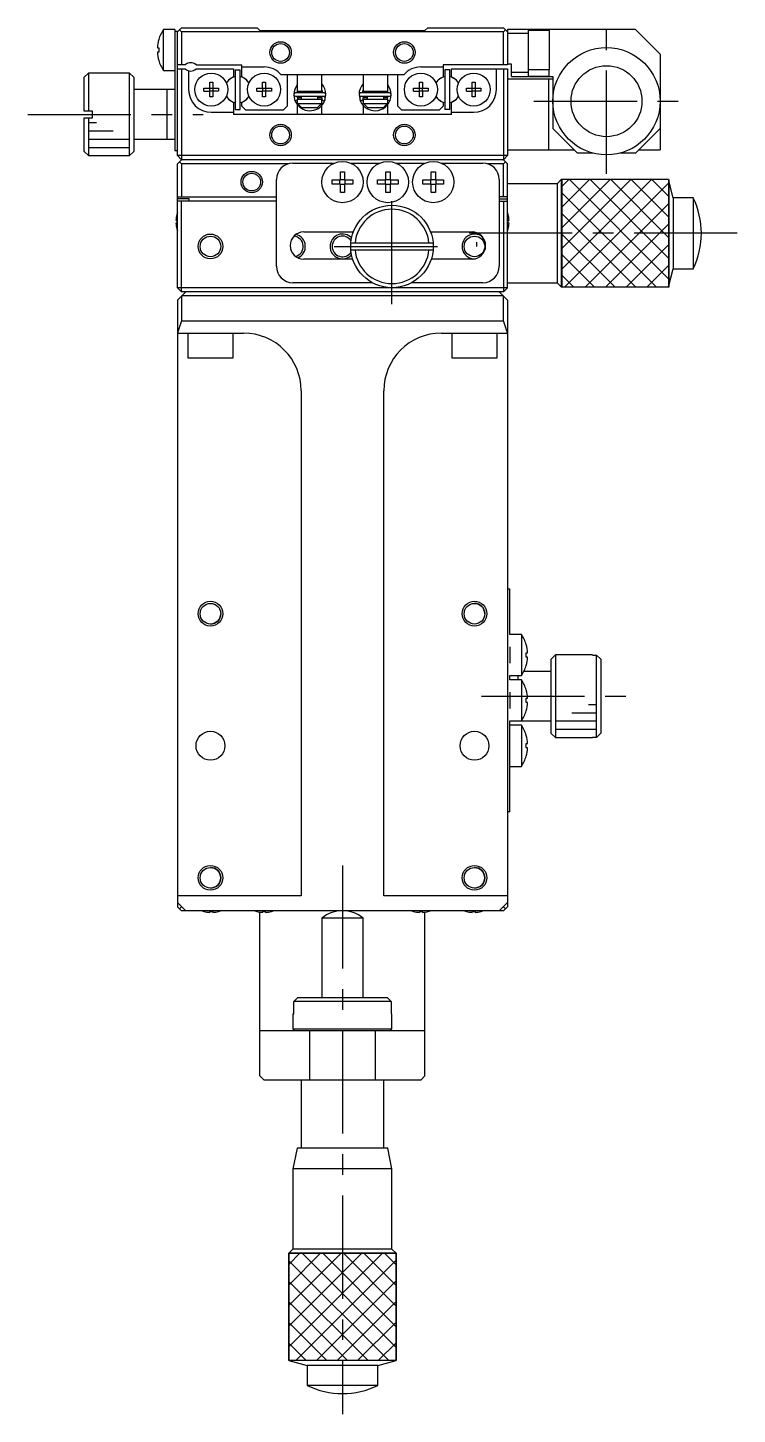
# Model space of a CAD drawing. Extents: x -367 to 325, y 68 to 606.
# Drawn here: x -103.7 to -17.7, y 437.6 to 605.6 of the extents above; entities that cross this region are included whole.
import ezdxf

# ---------------------------------------------------------------- set-up
doc = ezdxf.new("R2010")
doc.units = 0
doc.header["$LTSCALE"] = 10
doc.linetypes.add('CENTER', pattern=[2, 1.25, -0.25, 0.25, -0.25])
doc.linetypes.add('DASHED', pattern=[3.5, 2, -1.5])
doc.layers.get('0').update_dxf_attribs({"linetype": 'CONTINUOUS'})
doc.layers.add('CENTER', color=1, linetype='CENTER')

msp = doc.modelspace()

# ---------------------------------------------------------------- linework, layer by layer
at = {"color": 7, "linetype": 'CONTINUOUS'}
for p, q in [((-87.227599, 600.358141), (-87.227599, 605.358141)), ((-85.835942, 605.358141), (-87.227599, 605.358141)), ((-85.835942, 605.358141), (-85.835942, 590.658141)), ((-85.835942, 605.158141), (-85.535942, 605.158141)), ((-85.535942, 605.058141), (-85.035942, 605.558141)), ((-85.535942, 590.058141), (-85.535942, 605.158141)), ((-85.285942, 605.308141), (-85.035942, 605.058141)), ((-85.035942, 605.558141), (-75.885942, 605.558141)), ((-85.035942, 605.058141), (-85.035942, 601.058141)), ((-46.035942, 605.058141), (-85.035942, 605.058141)), ((-75.535942, 605.208141), (-75.885942, 605.558141)), ((-75.535942, 605.208141), (-55.535942, 605.208141)), ((-55.185942, 605.558141), (-55.535942, 605.208141)), ((-55.185942, 605.558141), (-46.035942, 605.558141)), ((-46.035942, 605.558141), (-45.535942, 605.058141)), ((-46.035942, 605.058141), (-45.785942, 605.308141)), ((-46.035942, 601.058141), (-46.035942, 605.058141)), ((-45.535942, 605.358141), (-45.535942, 601.058141)), ((-30.035942, 605.358141), (-45.535942, 605.358141)), ((-43.035942, 604.858141), (-45.535942, 604.858141)), ((-43.035942, 605.358141), (-43.035942, 599.658141)), ((-40.535942, 605.288962), (-43.035942, 605.288962)), ((-40.435942, 605.208141), (-43.035942, 605.208141)), ((-40.535942, 605.358141), (-40.535942, 605.208141)), ((-40.435942, 600.508141), (-40.435942, 605.208141)), ((-27.035942, 602.358141), (-30.035942, 605.358141)), ((-87.805378, 604.120073), (-87.798523, 604.11673)), ((-87.970895, 603.118141), (-87.798523, 603.118141)), ((-87.798523, 602.598141), (-87.970895, 602.598141)), ((-87.798523, 601.599551), (-87.805378, 601.596208)), ((-87.798523, 603.118141), (-87.798523, 602.598141)), ((-27.035942, 602.358141), (-27.035942, 590.758141)), ((-96.335942, 600.058141), (-96.835942, 599.558141)), ((-96.335942, 600.058141), (-96.335942, 595.458141)), ((-91.335942, 600.058141), (-96.335942, 600.058141)), ((-91.335942, 590.058141), (-91.335942, 600.058141)), ((-90.835942, 599.558141), (-91.335942, 600.058141)), ((-87.227599, 600.358141), (-85.835942, 600.358141)), ((-84.59738, 601.058141), (-85.535942, 601.058141)), ((-85.535942, 600.558141), (-84.59738, 600.558141)), ((-85.035942, 600.558141), (-85.035942, 589.558141)), ((-84.185942, 600.339895), (-84.185942, 598.058141)), ((-83.274504, 601.058141), (-77.735942, 601.058141)), ((-83.274504, 600.558141), (-78.735942, 600.558141)), ((-78.735942, 600.558141), (-78.735942, 599.608946)), ((-78.535942, 600.458141), (-77.935942, 600.458141)), ((-78.535942, 600.458141), (-78.535942, 595.658141)), ((-77.935942, 595.658141), (-77.935942, 600.458141)), ((-77.735942, 599.608946), (-77.735942, 601.058141)), ((-77.735942, 600.808141), (-75.035942, 600.808141)), ((-58.115004, 599.858141), (-72.95688, 599.858141)), ((-72.235942, 599.858141), (-72.235942, 596.058141)), ((-71.035942, 599.858141), (-71.035942, 597.858141)), ((-68.035942, 597.858141), (-68.035942, 599.858141)), ((-63.035942, 599.858141), (-63.035942, 597.858141)), ((-60.035942, 597.858141), (-60.035942, 599.858141)), ((-58.835942, 596.058141), (-58.835942, 599.858141)), ((-56.035942, 600.808141), (-53.335942, 600.808141)), ((-53.335942, 601.058141), (-53.335942, 599.608946)), ((-45.535942, 601.058141), (-53.335942, 601.058141)), ((-53.135942, 600.458141), (-53.135942, 595.658141)), ((-52.535942, 600.458141), (-53.135942, 600.458141)), ((-52.535942, 595.658141), (-52.535942, 600.458141)), ((-52.335942, 599.608946), (-52.335942, 600.558141)), ((-52.335942, 600.558141), (-45.535942, 600.558141)), ((-46.885942, 598.058141), (-46.885942, 600.558141)), ((-46.035942, 600.558141), (-46.035942, 589.558141)), ((-45.035942, 601.158141), (-45.535942, 601.158141)), ((-45.535942, 600.558141), (-45.535942, 590.058141)), ((-45.035942, 599.658141), (-45.035942, 601.158141)), ((-45.035942, 600.158141), (-43.035942, 600.158141)), ((-43.035942, 600.508141), (-40.435942, 600.508141)), ((-40.535942, 600.508141), (-40.535942, 599.658141)), ((-96.835942, 595.458141), (-96.835942, 599.558141)), ((-90.835942, 599.558141), (-90.835942, 590.558141)), ((-82.322303, 598.238141), (-81.615942, 598.238141)), ((-82.322303, 597.878141), (-82.322303, 598.238141)), ((-81.615942, 598.944502), (-81.255942, 598.944502)), ((-81.615942, 598.238141), (-81.615942, 598.944502)), ((-81.60557, 598.227768), (-81.615942, 598.238141)), ((-81.60557, 598.227768), (-81.266314, 598.227768)), ((-81.60557, 597.888513), (-81.60557, 598.227768)), ((-81.266314, 598.227768), (-81.255942, 598.238141)), ((-81.266314, 598.227768), (-81.266314, 597.888513)), ((-81.255942, 598.944502), (-81.255942, 598.238141)), ((-81.255942, 598.238141), (-80.54958, 598.238141)), ((-80.54958, 598.238141), (-80.54958, 597.878141)), ((-78.735942, 599.608946), (-78.996037, 599.45878)), ((-77.475847, 599.45878), (-77.735942, 599.608946)), ((-75.922303, 598.238141), (-75.215942, 598.238141)), ((-75.922303, 597.878141), (-75.922303, 598.238141)), ((-75.215942, 598.944502), (-74.855942, 598.944502)), ((-75.215942, 598.238141), (-75.215942, 598.944502)), ((-75.20557, 598.227768), (-75.215942, 598.238141)), ((-75.20557, 598.227768), (-74.866314, 598.227768)), ((-75.20557, 597.888513), (-75.20557, 598.227768)), ((-74.866314, 598.227768), (-74.855942, 598.238141)), ((-74.866314, 598.227768), (-74.866314, 597.888513)), ((-74.855942, 598.944502), (-74.855942, 598.238141)), ((-74.855942, 598.238141), (-74.14958, 598.238141)), ((-74.14958, 598.238141), (-74.14958, 597.878141)), ((-56.922303, 598.238141), (-56.215942, 598.238141)), ((-56.922303, 597.878141), (-56.922303, 598.238141)), ((-56.215942, 598.944502), (-55.855942, 598.944502)), ((-56.215942, 598.238141), (-56.215942, 598.944502)), ((-56.20557, 598.227768), (-56.215942, 598.238141)), ((-56.20557, 598.227768), (-55.866314, 598.227768)), ((-56.20557, 597.888513), (-56.20557, 598.227768)), ((-55.866314, 598.227768), (-55.855942, 598.238141)), ((-55.866314, 598.227768), (-55.866314, 597.888513)), ((-55.855942, 598.944502), (-55.855942, 598.238141)), ((-55.855942, 598.238141), (-55.14958, 598.238141)), ((-55.14958, 598.238141), (-55.14958, 597.878141)), ((-53.596037, 599.45878), (-53.335942, 599.608946)), ((-52.335942, 599.608946), (-52.075847, 599.45878)), ((-50.522303, 598.238141), (-49.815942, 598.238141)), ((-50.522303, 597.878141), (-50.522303, 598.238141)), ((-49.815942, 598.944502), (-49.455942, 598.944502)), ((-49.815942, 598.238141), (-49.815942, 598.944502)), ((-49.80557, 598.227768), (-49.815942, 598.238141)), ((-49.80557, 598.227768), (-49.466314, 598.227768)), ((-49.80557, 597.888513), (-49.80557, 598.227768)), ((-49.466314, 598.227768), (-49.455942, 598.238141)), ((-49.466314, 598.227768), (-49.466314, 597.888513)), ((-49.455942, 598.944502), (-49.455942, 598.238141)), ((-49.455942, 598.238141), (-48.74958, 598.238141)), ((-48.74958, 598.238141), (-48.74958, 597.878141)), ((-45.535942, 599.358141), (-40.035942, 599.358141)), ((-45.035942, 599.658141), (-40.035942, 599.658141)), ((-43.035942, 599.698404), (-40.535942, 599.698404)), ((-40.535942, 590.758141), (-40.535942, 599.358141)), ((-40.035942, 599.658141), (-40.035942, 593.358141)), ((-85.835942, 598.058141), (-90.835942, 598.058141)), ((-86.835942, 598.058141), (-86.835942, 592.058141)), ((-82.322303, 597.878141), (-81.615942, 597.878141)), ((-81.60557, 597.888513), (-81.615942, 597.878141)), ((-81.615942, 597.171779), (-81.615942, 597.878141)), ((-81.255942, 597.171779), (-81.615942, 597.171779)), ((-81.266314, 597.888513), (-81.60557, 597.888513)), ((-81.266314, 597.888513), (-81.255942, 597.878141)), ((-81.255942, 597.878141), (-81.255942, 597.171779)), ((-80.54958, 597.878141), (-81.255942, 597.878141)), ((-78.996037, 596.657501), (-78.735942, 596.507335)), ((-78.735942, 596.507335), (-78.735942, 595.058141)), ((-77.735942, 596.507335), (-77.475847, 596.657501)), ((-77.735942, 596.058141), (-77.735942, 596.507335)), ((-75.922303, 597.878141), (-75.215942, 597.878141)), ((-75.20557, 597.888513), (-75.215942, 597.878141)), ((-75.215942, 597.171779), (-75.215942, 597.878141)), ((-74.855942, 597.171779), (-75.215942, 597.171779)), ((-74.866314, 597.888513), (-75.20557, 597.888513)), ((-74.866314, 597.888513), (-74.855942, 597.878141)), ((-74.855942, 597.878141), (-74.855942, 597.171779)), ((-74.14958, 597.878141), (-74.855942, 597.878141)), ((-71.30403, 596.743247), (-71.283303, 596.688083)), ((-71.268615, 596.696013), (-71.283657, 596.689765)), ((-71.067557, 596.800568), (-71.278949, 596.68397)), ((-71.278949, 596.68397), (-71.278365, 596.679537)), ((-67.73902, 597.651659), (-71.23902, 597.651659)), ((-71.23902, 597.251659), (-67.73902, 597.251659)), ((-71.035928, 596.812181), (-71.067557, 596.800568)), ((-71.035942, 597.858141), (-68.035942, 597.858141)), ((-68.035942, 596.858141), (-71.035942, 596.858141)), ((-71.035942, 596.858141), (-71.035942, 596.358141)), ((-70.921753, 596.858026), (-71.027226, 597.251599)), ((-71.026913, 597.651713), (-70.985708, 597.85826)), ((-70.938241, 596.960463), (-70.937708, 596.975274)), ((-70.93801, 596.945649), (-70.938241, 596.960463)), ((-70.937018, 596.930869), (-70.93801, 596.945649)), ((-70.937708, 596.975274), (-70.936414, 596.990039)), ((-70.935267, 596.916165), (-70.937018, 596.930869)), ((-70.936414, 596.990039), (-70.934361, 597.00472)), ((-70.932763, 596.901576), (-70.935267, 596.916165)), ((-70.934361, 597.00472), (-70.931556, 597.019277)), ((-70.929515, 596.88714), (-70.932763, 596.901576)), ((-70.931556, 597.019277), (-70.928008, 597.033671)), ((-70.925534, 596.872896), (-70.929515, 596.88714)), ((-70.928008, 597.033671), (-70.923728, 597.047863)), ((-70.920831, 596.85888), (-70.925534, 596.872896)), ((-70.923728, 597.047863), (-70.918728, 597.061816)), ((-70.915212, 596.844636), (-70.920831, 596.85888)), ((-70.535942, 597.058141), (-70.920516, 597.058141)), ((-70.918728, 597.061816), (-70.913023, 597.075493)), ((-70.913023, 597.075493), (-70.906631, 597.08886)), ((-70.906631, 597.08886), (-70.89957, 597.101882)), ((-70.89957, 597.101882), (-70.891862, 597.114528)), ((-70.891862, 597.114528), (-70.883527, 597.126764)), ((-70.883527, 597.126764), (-70.874591, 597.138563)), ((-70.874591, 597.138563), (-70.865077, 597.149896)), ((-70.865077, 597.149896), (-70.855012, 597.160737)), ((-70.855012, 597.160737), (-70.844424, 597.17106)), ((-70.844424, 597.17106), (-70.83334, 597.180842)), ((-70.83334, 597.180842), (-70.821789, 597.190061)), ((-70.821789, 597.190061), (-70.809801, 597.198698)), ((-70.809801, 597.198698), (-70.797407, 597.206734)), ((-70.797407, 597.206734), (-70.784638, 597.21415)), ((-70.784638, 597.21415), (-70.771525, 597.220933)), ((-70.771525, 597.220933), (-70.758101, 597.227068)), ((-70.758101, 597.227068), (-70.744397, 597.232541)), ((-70.744397, 597.232541), (-70.730448, 597.237343)), ((-70.730448, 597.237343), (-70.716285, 597.241464)), ((-70.716285, 597.241464), (-70.701944, 597.244894)), ((-70.701944, 597.244894), (-70.687456, 597.247629)), ((-70.687456, 597.247629), (-70.672856, 597.249662)), ((-70.672856, 597.249662), (-70.658178, 597.250989)), ((-70.658178, 597.250989), (-70.643456, 597.251609)), ((-70.643456, 597.251609), (-70.638133, 597.251659)), ((-70.535942, 597.858141), (-70.535942, 597.651659)), ((-70.535942, 597.251659), (-70.535942, 596.858141)), ((-68.535942, 597.651659), (-68.535942, 597.858141)), ((-68.535942, 596.858141), (-68.535942, 597.251659)), ((-68.057612, 597.058141), (-68.535942, 597.058141)), ((-68.339907, 597.251659), (-68.325953, 597.251332)), ((-68.325953, 597.251332), (-68.311258, 597.250298)), ((-68.311258, 597.250298), (-68.296632, 597.248558)), ((-68.296632, 597.248558), (-68.282109, 597.246117)), ((-68.282109, 597.246117), (-68.267722, 597.24298)), ((-68.267722, 597.24298), (-68.253505, 597.239154)), ((-68.253505, 597.239154), (-68.239491, 597.234647)), ((-68.239491, 597.234647), (-68.225713, 597.229468)), ((-68.225713, 597.229468), (-68.212202, 597.223629)), ((-68.212202, 597.223629), (-68.198992, 597.217141)), ((-68.198992, 597.217141), (-68.186112, 597.210019)), ((-68.186112, 597.210019), (-68.173595, 597.202277)), ((-68.173595, 597.202277), (-68.161471, 597.193933)), ((-68.161471, 597.193933), (-68.149769, 597.185003)), ((-68.149769, 597.185003), (-68.13852, 597.175508)), ((-68.13852, 597.175508), (-68.12775, 597.165468)), ((-68.12775, 597.165468), (-68.117488, 597.154904)), ((-68.117488, 597.154904), (-68.107761, 597.143842)), ((-68.107761, 597.143842), (-68.098594, 597.132306)), ((-68.098594, 597.132306), (-68.090012, 597.120321)), ((-68.090012, 597.120321), (-68.08204, 597.107917)), ((-68.08204, 597.107917), (-68.074698, 597.095123)), ((-68.074698, 597.095123), (-68.068009, 597.081968)), ((-68.068009, 597.081968), (-68.061992, 597.068486)), ((-68.059883, 596.851826), (-68.062828, 596.844636)), ((-68.061992, 597.068486), (-68.056665, 597.054709)), ((-68.054804, 596.865752), (-68.059883, 596.851826)), ((-68.056665, 597.054709), (-68.052044, 597.040672)), ((-68.050444, 596.879921), (-68.054804, 596.865752)), ((-68.052044, 597.040672), (-68.048144, 597.026412)), ((-68.046818, 596.894295), (-68.050444, 596.879921)), ((-68.048144, 597.026412), (-68.044978, 597.011964)), ((-68.043935, 596.908836), (-68.046818, 596.894295)), ((-68.044978, 597.011964), (-68.042555, 596.997366)), ((-68.041804, 596.923504), (-68.043935, 596.908836)), ((-68.042555, 596.997366), (-68.040884, 596.982658)), ((-68.04043, 596.938261), (-68.041804, 596.923504)), ((-68.040884, 596.982658), (-68.039971, 596.967877)), ((-68.039819, 596.953065), (-68.04043, 596.938261)), ((-68.039971, 596.967877), (-68.039819, 596.953065)), ((-67.933471, 596.747429), (-68.035994, 596.804608)), ((-68.035942, 596.358141), (-68.035942, 596.858141)), ((-68.035942, 596.814936), (-68.0274, 596.809211)), ((-68.035709, 597.992951), (-68.000338, 597.886432)), ((-68.0274, 596.809211), (-68.017835, 596.80319)), ((-68.017835, 596.80319), (-68.007311, 596.796916)), ((-68.007311, 596.796916), (-67.995901, 596.790431)), ((-68.000338, 597.886432), (-67.95084, 597.65171)), ((-67.995901, 596.790431), (-67.983685, 596.78378)), ((-67.983685, 596.78378), (-67.970746, 596.777009)), ((-67.970746, 596.777009), (-67.957173, 596.770164)), ((-67.957173, 596.770164), (-67.94306, 596.763294)), ((-67.94306, 596.763294), (-67.928504, 596.756444)), ((-67.699736, 596.679274), (-67.933471, 596.747429)), ((-67.928504, 596.756444), (-67.913605, 596.749663)), ((-67.913605, 596.749663), (-67.898467, 596.742997)), ((-67.898467, 596.742997), (-67.883192, 596.736492)), ((-67.883192, 596.736492), (-67.867888, 596.730193)), ((-67.867888, 596.730193), (-67.852658, 596.724143)), ((-67.852658, 596.724143), (-67.837609, 596.718384)), ((-67.837609, 596.718384), (-67.822843, 596.712955)), ((-67.822843, 596.712955), (-67.808463, 596.707894)), ((-67.808463, 596.707894), (-67.794567, 596.703237)), ((-67.794567, 596.703237), (-67.781252, 596.699014)), ((-67.781252, 596.699014), (-67.768608, 596.695255)), ((-67.768608, 596.695255), (-67.756724, 596.691986)), ((-67.756724, 596.691986), (-67.745681, 596.68923)), ((-67.745681, 596.68923), (-67.735554, 596.687005)), ((-67.735554, 596.687005), (-67.726415, 596.685327)), ((-67.726415, 596.685327), (-67.718326, 596.684207)), ((-67.718326, 596.684207), (-67.711342, 596.683653)), ((-67.711342, 596.683653), (-67.705512, 596.68367)), ((-67.693016, 597.222942), (-67.707015, 597.254255)), ((-67.705512, 596.68367), (-67.700876, 596.684256)), ((-67.700876, 596.684256), (-67.697322, 596.685483)), ((-67.700081, 596.678691), (-67.696045, 596.688121)), ((-67.697322, 596.685483), (-67.695152, 596.687327)), ((-67.695152, 596.687327), (-67.694737, 596.688083)), ((-67.694737, 596.688083), (-67.682668, 596.718435)), ((-67.680529, 597.190806), (-67.693016, 597.222942)), ((-67.682668, 596.718435), (-67.671505, 596.75105)), ((-67.669667, 597.158101), (-67.680529, 597.190806)), ((-67.674465, 596.741087), (-67.540481, 597.427348)), ((-67.671505, 596.75105), (-67.66199, 596.784171)), ((-67.660456, 597.124907), (-67.669667, 597.158101)), ((-67.66199, 596.784171), (-67.654146, 596.817714)), ((-67.652918, 597.091304), (-67.660456, 597.124907)), ((-67.654146, 596.817714), (-67.647992, 596.851597)), ((-67.64707, 597.057375), (-67.652918, 597.091304)), ((-67.647992, 596.851597), (-67.643542, 596.885737)), ((-67.642927, 597.023201), (-67.64707, 597.057375)), ((-67.643542, 596.885737), (-67.640806, 596.920051)), ((-67.640499, 596.988867), (-67.642927, 597.023201)), ((-67.640806, 596.920051), (-67.639791, 596.954456)), ((-67.639791, 596.954456), (-67.640499, 596.988867)), ((-63.531386, 597.426167), (-63.397843, 596.742176)), ((-63.43187, 596.975293), (-63.431898, 596.940872)), ((-63.431898, 596.940872), (-63.430203, 596.906495)), ((-63.43012, 597.009674), (-63.43187, 596.975293)), ((-63.430203, 596.906495), (-63.426791, 596.872246)), ((-63.426651, 597.043932), (-63.43012, 597.009674)), ((-63.426791, 596.872246), (-63.421669, 596.838207)), ((-63.421471, 597.077982), (-63.426651, 597.043932)), ((-63.421669, 596.838207), (-63.414851, 596.804463)), ((-63.414592, 597.111741), (-63.421471, 597.077982)), ((-63.414851, 596.804463), (-63.406352, 596.771094)), ((-63.40603, 597.145128), (-63.414592, 597.111741)), ((-63.406352, 596.771094), (-63.396192, 596.738183)), ((-63.395805, 597.178059), (-63.40603, 597.145128)), ((-63.396192, 596.738183), (-63.384397, 596.70581)), ((-63.38394, 597.210454), (-63.395805, 597.178059)), ((-63.384397, 596.70581), (-63.377147, 596.688083)), ((-63.370465, 597.242233), (-63.38394, 597.210454)), ((-63.376732, 596.687327), (-63.377147, 596.688083)), ((-63.374562, 596.685483), (-63.376732, 596.687327)), ((-63.371008, 596.684256), (-63.374562, 596.685483)), ((-63.372148, 596.679274), (-63.138413, 596.747429)), ((-63.366372, 596.68367), (-63.371008, 596.684256)), ((-63.364846, 597.254304), (-63.370465, 597.242233)), ((-63.360542, 596.683653), (-63.366372, 596.68367)), ((-63.353558, 596.684207), (-63.360542, 596.683653)), ((-63.345469, 596.685327), (-63.353558, 596.684207)), ((-63.33633, 596.687005), (-63.345469, 596.685327)), ((-63.326203, 596.68923), (-63.33633, 596.687005)), ((-59.832864, 597.651659), (-63.332864, 597.651659)), ((-63.332864, 597.251659), (-59.832864, 597.251659)), ((-63.31516, 596.691986), (-63.326203, 596.68923)), ((-63.303276, 596.695255), (-63.31516, 596.691986)), ((-63.290632, 596.699014), (-63.303276, 596.695255)), ((-63.277317, 596.703237), (-63.290632, 596.699014)), ((-63.263421, 596.707894), (-63.277317, 596.703237)), ((-63.249041, 596.712955), (-63.263421, 596.707894)), ((-63.234275, 596.718384), (-63.249041, 596.712955)), ((-63.219226, 596.724143), (-63.234275, 596.718384)), ((-63.203996, 596.730193), (-63.219226, 596.724143)), ((-63.188691, 596.736492), (-63.203996, 596.730193)), ((-63.173417, 596.742997), (-63.188691, 596.736492)), ((-63.158279, 596.749663), (-63.173417, 596.742997)), ((-63.14338, 596.756444), (-63.158279, 596.749663)), ((-63.128824, 596.763294), (-63.14338, 596.756444)), ((-63.138413, 596.747429), (-63.03589, 596.804608)), ((-63.114711, 596.770164), (-63.128824, 596.763294)), ((-63.121048, 597.651681), (-63.073026, 597.881348)), ((-63.101138, 596.777009), (-63.114711, 596.770164)), ((-63.088199, 596.78378), (-63.101138, 596.777009)), ((-63.075982, 596.790431), (-63.088199, 596.78378)), ((-63.064573, 596.796916), (-63.075982, 596.790431)), ((-63.073026, 597.881348), (-63.036381, 597.992399)), ((-63.054049, 596.80319), (-63.064573, 596.796916)), ((-63.044484, 596.809211), (-63.054049, 596.80319)), ((-63.035942, 596.814936), (-63.044484, 596.809211)), ((-63.035942, 597.858141), (-60.035942, 597.858141)), ((-60.035942, 596.858141), (-63.035942, 596.858141)), ((-63.035942, 596.858141), (-63.035942, 596.358141)), ((-63.032085, 596.960463), (-63.031552, 596.975274)), ((-63.031854, 596.945649), (-63.032085, 596.960463)), ((-63.030862, 596.930869), (-63.031854, 596.945649)), ((-63.031552, 596.975274), (-63.030257, 596.990039)), ((-63.029111, 596.916165), (-63.030862, 596.930869)), ((-63.030257, 596.990039), (-63.028205, 597.00472)), ((-63.026607, 596.901576), (-63.029111, 596.916165)), ((-63.028205, 597.00472), (-63.0254, 597.019277)), ((-63.023359, 596.88714), (-63.026607, 596.901576)), ((-63.0254, 597.019277), (-63.021852, 597.033671)), ((-63.019377, 596.872896), (-63.023359, 596.88714)), ((-63.021852, 597.033671), (-63.017572, 597.047863)), ((-63.014674, 596.85888), (-63.019377, 596.872896)), ((-63.017572, 597.047863), (-63.012571, 597.061816)), ((-63.009056, 596.844636), (-63.014674, 596.85888)), ((-62.535942, 597.058141), (-63.014268, 597.058141)), ((-63.012571, 597.061816), (-63.006867, 597.075493)), ((-63.006867, 597.075493), (-63.000475, 597.08886)), ((-63.000475, 597.08886), (-62.993414, 597.101882)), ((-62.993414, 597.101882), (-62.985705, 597.114528)), ((-62.985705, 597.114528), (-62.977371, 597.126764)), ((-62.977371, 597.126764), (-62.968434, 597.138563)), ((-62.968434, 597.138563), (-62.958921, 597.149896)), ((-62.958921, 597.149896), (-62.948856, 597.160737)), ((-62.948856, 597.160737), (-62.938268, 597.17106)), ((-62.938268, 597.17106), (-62.927184, 597.180842)), ((-62.927184, 597.180842), (-62.915633, 597.190061)), ((-62.915633, 597.190061), (-62.903645, 597.198698)), ((-62.903645, 597.198698), (-62.891251, 597.206734)), ((-62.891251, 597.206734), (-62.878482, 597.21415)), ((-62.878482, 597.21415), (-62.865369, 597.220933)), ((-62.865369, 597.220933), (-62.851944, 597.227068)), ((-62.851944, 597.227068), (-62.838241, 597.232541)), ((-62.838241, 597.232541), (-62.824292, 597.237343)), ((-62.824292, 597.237343), (-62.810129, 597.241464)), ((-62.810129, 597.241464), (-62.795787, 597.244894)), ((-62.795787, 597.244894), (-62.7813, 597.247629)), ((-62.7813, 597.247629), (-62.7667, 597.249662)), ((-62.7667, 597.249662), (-62.752022, 597.250989)), ((-62.752022, 597.250989), (-62.7373, 597.251609)), ((-62.7373, 597.251609), (-62.731977, 597.251659)), ((-62.535942, 597.858141), (-62.535942, 597.651659)), ((-62.535942, 597.251659), (-62.535942, 596.858141)), ((-60.535942, 597.651659), (-60.535942, 597.858141)), ((-60.535942, 596.858141), (-60.535942, 597.251659)), ((-60.151364, 597.058141), (-60.535942, 597.058141)), ((-60.433751, 597.251659), (-60.419796, 597.251332)), ((-60.419796, 597.251332), (-60.405102, 597.250298)), ((-60.405102, 597.250298), (-60.390476, 597.248558)), ((-60.390476, 597.248558), (-60.375952, 597.246117)), ((-60.375952, 597.246117), (-60.361566, 597.24298)), ((-60.361566, 597.24298), (-60.347349, 597.239154)), ((-60.347349, 597.239154), (-60.333335, 597.234647)), ((-60.333335, 597.234647), (-60.319557, 597.229468)), ((-60.319557, 597.229468), (-60.306046, 597.223629)), ((-60.306046, 597.223629), (-60.292835, 597.217141)), ((-60.292835, 597.217141), (-60.279956, 597.210019)), ((-60.279956, 597.210019), (-60.267439, 597.202277)), ((-60.267439, 597.202277), (-60.255315, 597.193933)), ((-60.255315, 597.193933), (-60.243613, 597.185003)), ((-60.243613, 597.185003), (-60.232363, 597.175508)), ((-60.232363, 597.175508), (-60.221594, 597.165468)), ((-60.221594, 597.165468), (-60.211332, 597.154904)), ((-60.211332, 597.154904), (-60.201605, 597.143842)), ((-60.201605, 597.143842), (-60.192438, 597.132306)), ((-60.192438, 597.132306), (-60.183856, 597.120321)), ((-60.183856, 597.120321), (-60.175883, 597.107917)), ((-60.175883, 597.107917), (-60.168542, 597.095123)), ((-60.168542, 597.095123), (-60.161853, 597.081968)), ((-60.161853, 597.081968), (-60.155836, 597.068486)), ((-60.153727, 596.851826), (-60.156672, 596.844636)), ((-60.155836, 597.068486), (-60.150509, 597.054709)), ((-60.148648, 596.865752), (-60.153727, 596.851826)), ((-60.150509, 597.054709), (-60.145888, 597.040672)), ((-60.044662, 597.251567), (-60.150158, 596.857959)), ((-60.144288, 596.879921), (-60.148648, 596.865752)), ((-60.145888, 597.040672), (-60.141988, 597.026412)), ((-60.140662, 596.894295), (-60.144288, 596.879921)), ((-60.141988, 597.026412), (-60.138821, 597.011964)), ((-60.137778, 596.908836), (-60.140662, 596.894295)), ((-60.138821, 597.011964), (-60.136398, 596.997366)), ((-60.135647, 596.923504), (-60.137778, 596.908836)), ((-60.136398, 596.997366), (-60.134727, 596.982658)), ((-60.134274, 596.938261), (-60.135647, 596.923504)), ((-60.134727, 596.982658), (-60.133814, 596.967877)), ((-60.133663, 596.953065), (-60.134274, 596.938261)), ((-60.133814, 596.967877), (-60.133663, 596.953065)), ((-60.086168, 597.858231), (-60.044965, 597.651663)), ((-60.035956, 596.812181), (-60.004327, 596.800568)), ((-60.035942, 596.358141), (-60.035942, 596.858141)), ((-60.004327, 596.800568), (-59.792762, 596.683366)), ((-59.803269, 596.696013), (-59.788227, 596.689765)), ((-59.788581, 596.688083), (-59.766965, 596.74598)), ((-56.922303, 597.878141), (-56.215942, 597.878141)), ((-56.20557, 597.888513), (-56.215942, 597.878141)), ((-56.215942, 597.171779), (-56.215942, 597.878141)), ((-55.855942, 597.171779), (-56.215942, 597.171779)), ((-55.866314, 597.888513), (-56.20557, 597.888513)), ((-55.866314, 597.888513), (-55.855942, 597.878141)), ((-55.855942, 597.878141), (-55.855942, 597.171779)), ((-55.14958, 597.878141), (-55.855942, 597.878141)), ((-53.335942, 596.507335), (-53.596037, 596.657501)), ((-53.335942, 596.507335), (-53.335942, 596.058141)), ((-52.075847, 596.657501), (-52.335942, 596.507335)), ((-52.335942, 595.058141), (-52.335942, 596.507335)), ((-50.522303, 597.878141), (-49.815942, 597.878141)), ((-49.80557, 597.888513), (-49.815942, 597.878141)), ((-49.815942, 597.171779), (-49.815942, 597.878141)), ((-49.455942, 597.171779), (-49.815942, 597.171779)), ((-49.466314, 597.888513), (-49.80557, 597.888513)), ((-49.466314, 597.888513), (-49.455942, 597.878141)), ((-49.455942, 597.878141), (-49.455942, 597.171779)), ((-48.74958, 597.878141), (-49.455942, 597.878141)), ((-95.835942, 595.458141), (-96.835942, 595.458141)), ((-95.835942, 594.658141), (-95.835942, 595.458141)), ((-81.435942, 595.308141), (-78.735942, 595.308141)), ((-52.335942, 595.058141), (-78.735942, 595.058141)), ((-78.535942, 595.658141), (-77.935942, 595.658141)), ((-77.735942, 596.058141), (-77.235942, 595.558141)), ((-72.735942, 595.558141), (-77.235942, 595.558141)), ((-72.735942, 595.558141), (-72.235942, 596.058141)), ((-71.035942, 596.358141), (-68.035942, 596.358141)), ((-71.035942, 596.267806), (-71.035942, 595.058141)), ((-70.452457, 595.858141), (-70.981625, 596.358141)), ((-68.619427, 595.858141), (-70.452457, 595.858141)), ((-68.090259, 596.358141), (-68.619427, 595.858141)), ((-68.035942, 595.058141), (-68.035942, 596.154342)), ((-63.035942, 596.358141), (-60.035942, 596.358141)), ((-63.035942, 596.154285), (-63.035942, 595.058141)), ((-62.452457, 595.858141), (-62.981625, 596.358141)), ((-60.619427, 595.858141), (-62.452457, 595.858141)), ((-60.090259, 596.358141), (-60.619427, 595.858141)), ((-60.035942, 595.058141), (-60.035942, 596.266816)), ((-58.835942, 596.058141), (-58.335942, 595.558141)), ((-53.835942, 595.558141), (-58.335942, 595.558141)), ((-53.835942, 595.558141), (-53.335942, 596.058141)), ((-52.535942, 595.658141), (-53.135942, 595.658141)), ((-52.335942, 595.308141), (-49.635942, 595.308141)), ((-96.835942, 590.558141), (-96.835942, 594.658141)), ((-96.835942, 594.658141), (-95.835942, 594.658141)), ((-96.335942, 594.658141), (-96.335942, 590.058141)), ((-40.035942, 593.358141), (-37.035942, 590.358141)), ((-30.035942, 590.358141), (-27.035942, 593.358141)), ((-90.835942, 592.058141), (-85.835942, 592.058141)), ((-96.835942, 590.558141), (-96.335942, 590.058141)), ((-96.335942, 590.058141), (-91.335942, 590.058141)), ((-91.335942, 590.058141), (-90.835942, 590.558141)), ((-85.535942, 590.658141), (-85.835942, 590.658141)), ((-85.535942, 590.058141), (-85.035942, 589.558141)), ((-45.535942, 590.058141), (-85.535942, 590.058141)), ((-45.535942, 590.058141), (-46.035942, 589.558141)), ((-45.535942, 590.758141), (-37.435942, 590.758141)), ((-35.135938, 590.358141), (-37.035942, 590.358141)), ((-30.035942, 590.358141), (-31.935946, 590.358141)), ((-29.635942, 590.758141), (-27.035942, 590.758141)), ((-85.535942, 589.058141), (-85.035942, 589.558141)), ((-85.535942, 574.058141), (-85.535942, 589.058141)), ((-85.285942, 589.308141), (-85.035942, 589.058141)), ((-46.035942, 589.558141), (-85.035942, 589.558141)), ((-85.035942, 589.058141), (-85.035942, 585.058141)), ((-72.160442, 589.058141), (-85.035942, 589.058141)), ((-71.535942, 589.158141), (-66.515738, 589.158141)), ((-65.795942, 588.11673), (-65.275942, 588.11673)), ((-65.795942, 587.118141), (-65.795942, 588.11673)), ((-65.275942, 588.11673), (-65.275942, 587.118141)), ((-64.556146, 589.158141), (-61.015738, 589.158141)), ((-60.295942, 588.11673), (-59.775942, 588.11673)), ((-60.295942, 587.118141), (-60.295942, 588.11673)), ((-59.775942, 588.11673), (-59.775942, 587.118141)), ((-59.056146, 589.158141), (-55.515738, 589.158141)), ((-54.795942, 588.11673), (-54.275942, 588.11673)), ((-54.795942, 587.118141), (-54.795942, 588.11673)), ((-54.275942, 588.11673), (-54.275942, 587.118141)), ((-53.556146, 589.158141), (-48.535942, 589.158141)), ((-46.035942, 589.058141), (-47.911442, 589.058141)), ((-46.035942, 589.558141), (-45.535942, 589.058141)), ((-46.035942, 589.058141), (-45.785942, 589.308141)), ((-46.035942, 585.058141), (-46.035942, 589.058141)), ((-45.535942, 574.058141), (-45.535942, 589.058141)), ((-73.535942, 576.658141), (-73.535942, 587.158141)), ((-66.794531, 586.598141), (-66.794531, 587.118141)), ((-66.794531, 587.118141), (-65.795942, 587.118141)), ((-65.795942, 586.598141), (-66.794531, 586.598141)), ((-65.837317, 586.598141), (-65.837317, 587.118141)), ((-65.795942, 587.159515), (-65.275942, 587.159515)), ((-65.795942, 585.599551), (-65.795942, 586.598141)), ((-65.275942, 586.556766), (-65.795942, 586.556766)), ((-65.275942, 587.118141), (-64.277352, 587.118141)), ((-65.275942, 586.598141), (-65.275942, 585.599551)), ((-64.277352, 586.598141), (-65.275942, 586.598141)), ((-65.234567, 587.118141), (-65.234567, 586.598141)), ((-64.277352, 587.118141), (-64.277352, 586.598141)), ((-61.294531, 586.598141), (-61.294531, 587.118141)), ((-61.294531, 587.118141), (-60.295942, 587.118141)), ((-60.295942, 586.598141), (-61.294531, 586.598141)), ((-60.337317, 586.598141), (-60.337317, 587.118141)), ((-60.295942, 587.159515), (-59.775942, 587.159515)), ((-60.295942, 585.599551), (-60.295942, 586.598141)), ((-59.775942, 586.556766), (-60.295942, 586.556766)), ((-59.775942, 587.118141), (-58.777352, 587.118141)), ((-59.775942, 586.598141), (-59.775942, 585.599551)), ((-58.777352, 586.598141), (-59.775942, 586.598141)), ((-59.734567, 587.118141), (-59.734567, 586.598141)), ((-58.777352, 587.118141), (-58.777352, 586.598141)), ((-55.794531, 586.598141), (-55.794531, 587.118141)), ((-55.794531, 587.118141), (-54.795942, 587.118141)), ((-54.795942, 586.598141), (-55.794531, 586.598141)), ((-54.837317, 586.598141), (-54.837317, 587.118141)), ((-54.795942, 587.159515), (-54.275942, 587.159515)), ((-54.795942, 585.599551), (-54.795942, 586.598141)), ((-54.275942, 586.556766), (-54.795942, 586.556766)), ((-54.275942, 587.118141), (-53.277352, 587.118141)), ((-54.275942, 586.598141), (-54.275942, 585.599551)), ((-53.277352, 586.598141), (-54.275942, 586.598141)), ((-54.234567, 587.118141), (-54.234567, 586.598141)), ((-53.277352, 587.118141), (-53.277352, 586.598141)), ((-46.535942, 587.158141), (-46.535942, 576.658141)), ((-39.535938, 586.658137), (-45.535942, 586.658137)), ((-39.035936, 587.15814), (-39.535938, 586.658137)), ((-39.535938, 586.658137), (-39.535938, 574.658145)), ((-39.035936, 587.15814), (-39.035936, 574.158142)), ((-26.035935, 587.15814), (-39.035936, 587.15814)), ((-26.035935, 587.15814), (-26.035935, 574.158142)), ((-25.446447, 584.958141), (-26.035935, 587.15814)), ((-85.535942, 585.058141), (-73.535942, 585.058141)), ((-84.135942, 584.808141), (-85.535942, 584.808141)), ((-84.135942, 584.558141), (-84.135942, 584.808141)), ((-65.275942, 585.599551), (-65.795942, 585.599551)), ((-59.775942, 585.599551), (-60.295942, 585.599551)), ((-54.275942, 585.599551), (-54.795942, 585.599551)), ((-45.535942, 585.058141), (-46.535942, 585.058141)), ((-46.535942, 584.808141), (-45.535942, 584.808141)), ((-25.446447, 584.958141), (-25.446447, 576.358141)), ((-23.035936, 584.958141), (-25.446447, 584.958141)), ((-23.035936, 584.958141), (-23.035936, 576.358141)), ((-73.535942, 584.558141), (-85.535942, 584.558141)), ((-85.035942, 573.558141), (-85.035942, 584.558141)), ((-46.535942, 584.558141), (-45.535942, 584.558141)), ((-46.035942, 584.558141), (-46.035942, 573.558141)), ((-85.725801, 582.238141), (-85.605464, 582.238141)), ((-85.605464, 581.878141), (-85.725801, 581.878141)), ((-85.610086, 582.946756), (-85.605464, 582.944502)), ((-85.605464, 582.238141), (-85.605464, 581.878141)), ((-45.46642, 582.944502), (-45.461798, 582.946756)), ((-45.46642, 582.238141), (-45.346083, 582.238141)), ((-45.46642, 581.878141), (-45.46642, 582.238141)), ((-45.346083, 581.878141), (-45.46642, 581.878141)), ((-85.605464, 581.171779), (-85.610086, 581.169525)), ((-70.235942, 580.808141), (-64.21969, 580.808141)), ((-54.852193, 580.808141), (-49.835942, 580.808141)), ((-45.461798, 581.169525), (-45.46642, 581.171779)), ((-54.551968, 579.458141), (-64.519916, 579.458141)), ((-64.519916, 578.658141), (-54.551968, 578.658141)), ((-49.285943, 579.558141), (-49.285943, 579.058141)), ((-64.289625, 577.508141), (-70.235942, 577.508141)), ((-49.835942, 577.508141), (-54.782259, 577.508141)), ((-26.035935, 574.158142), (-25.446447, 576.358141)), ((-25.446447, 576.358141), (-23.035936, 576.358141)), ((-61.91081, 574.658141), (-71.535942, 574.658141)), ((-48.535942, 574.658141), (-57.161074, 574.658141)), ((-45.535942, 574.658145), (-39.535938, 574.658145)), ((-39.535938, 574.658145), (-39.035936, 574.158142)), ((-85.035942, 573.558141), (-85.535942, 574.058141)), ((-45.535942, 574.058141), (-85.535942, 574.058141)), ((-85.535942, 572.558141), (-84.535942, 573.558141)), ((-46.035942, 573.558141), (-85.035942, 573.558141)), ((-85.035942, 573.058141), (-85.035942, 570.058141)), ((-46.035942, 573.058141), (-85.035942, 573.058141)), ((-46.535942, 573.558141), (-45.535942, 572.558141)), ((-45.535942, 574.058141), (-46.035942, 573.558141)), ((-46.035942, 570.058141), (-46.035942, 573.058141)), ((-39.035936, 574.158142), (-26.035935, 574.158142)), ((-85.535942, 572.558141), (-85.535942, 499.058141)), ((-45.535942, 572.558141), (-45.535942, 499.058141)), ((-85.035942, 570.058141), (-85.535942, 568.606035)), ((-85.035942, 570.058141), (-46.035942, 570.058141)), ((-45.535942, 568.606035), (-46.035942, 570.058141)), ((-85.535942, 568.558141), (-77.535942, 568.558141)), ((-84.285942, 568.558141), (-84.285942, 565.558141)), ((-78.785942, 565.558141), (-78.785942, 568.558141)), ((-53.535942, 568.558141), (-45.535942, 568.558141)), ((-52.285942, 568.558141), (-52.285942, 565.558141)), ((-46.785942, 565.558141), (-46.785942, 568.558141)), ((-84.285942, 565.558141), (-78.785942, 565.558141)), ((-52.285942, 565.558141), (-46.785942, 565.558141)), ((-70.535942, 561.558141), (-70.535942, 500.357079)), ((-60.535942, 500.357079), (-60.535942, 561.558141)), ((-45.535942, 537.558141), (-45.235942, 537.558141)), ((-45.235942, 532.058141), (-45.235942, 537.558141)), ((-43.844285, 532.058141), (-45.235942, 532.058141)), ((-43.844285, 532.058141), (-43.844285, 527.058141)), ((-45.235942, 530.537936), (-45.235942, 528.578345)), ((-43.273361, 530.81673), (-43.266506, 530.820073)), ((-43.273361, 529.818141), (-43.100989, 529.818141)), ((-43.273361, 529.298141), (-43.273361, 529.818141)), ((-43.100989, 529.298141), (-43.273361, 529.298141)), ((-39.735942, 529.558141), (-40.235942, 529.058141)), ((-39.735942, 529.558141), (-39.735942, 519.558141)), ((-35.235942, 529.558141), (-39.735942, 529.558141)), ((-35.235942, 529.558141), (-35.235942, 529.542115)), ((-35.235942, 529.542115), (-34.735942, 529.542115)), ((-34.735942, 519.574166), (-34.735942, 529.542115)), ((-34.735942, 529.542115), (-34.235942, 529.040327)), ((-40.235942, 527.558141), (-43.554813, 527.558141)), ((-43.266506, 528.296208), (-43.273361, 528.299551)), ((-40.235942, 520.058141), (-40.235942, 529.058141)), ((-34.235942, 529.040327), (-34.235942, 520.075954)), ((-45.235942, 526.558141), (-45.235942, 527.058141)), ((-45.235942, 527.058141), (-43.844285, 527.058141)), ((-43.844285, 526.558141), (-45.235942, 526.558141)), ((-44.235942, 526.558141), (-44.235942, 527.058141)), ((-43.844285, 526.558141), (-43.844285, 521.558141)), ((-45.235942, 525.037936), (-45.235942, 523.078345)), ((-43.273361, 525.31673), (-43.266506, 525.320073)), ((-43.273361, 524.318141), (-43.100989, 524.318141)), ((-43.273361, 523.798141), (-43.273361, 524.318141)), ((-43.100989, 523.798141), (-43.273361, 523.798141)), ((-43.266506, 522.796208), (-43.273361, 522.799551)), ((-45.235942, 521.558141), (-40.235942, 521.558141)), ((-45.235942, 510.558141), (-45.235942, 521.558141)), ((-43.844285, 521.058141), (-45.235942, 521.058141)), ((-43.844285, 521.058141), (-43.844285, 516.058141)), ((-43.273361, 519.81673), (-43.266506, 519.820073)), ((-40.235942, 520.058141), (-39.735942, 519.558141)), ((-39.735942, 519.558141), (-35.235942, 519.558141)), ((-35.235942, 519.574166), (-35.235942, 519.558141)), ((-34.735942, 519.574166), (-35.235942, 519.574166)), ((-34.235942, 520.075954), (-34.735942, 519.574166)), ((-43.273361, 518.818141), (-43.100989, 518.818141)), ((-43.273361, 518.298141), (-43.273361, 518.818141)), ((-43.100989, 518.298141), (-43.273361, 518.298141)), ((-45.235942, 516.058141), (-43.844285, 516.058141)), ((-43.266506, 517.296208), (-43.273361, 517.299551)), ((-45.235942, 510.558141), (-45.535942, 510.558141)), ((-70.535942, 500.357079), (-85.535942, 500.357079)), ((-85.535942, 499.558141), (-84.535942, 498.558141)), ((-85.535942, 499.058141), (-85.035942, 498.558141)), ((-85.035942, 499.058141), (-85.285942, 498.808141)), ((-45.535942, 500.357079), (-60.535942, 500.357079)), ((-46.535942, 498.558141), (-45.535942, 499.558141)), ((-45.785942, 498.808141), (-46.035942, 499.058141)), ((-46.035942, 498.558141), (-45.535942, 499.058141)), ((-46.035942, 498.558141), (-85.035942, 498.558141)), ((-82.324558, 498.483996), (-82.322303, 498.488619)), ((-81.615942, 498.488619), (-81.255942, 498.488619)), ((-81.615942, 498.368282), (-81.615942, 498.488619)), ((-81.255942, 498.488619), (-81.255942, 498.368282)), ((-80.54958, 498.488619), (-80.547326, 498.483996)), ((-75.924558, 498.483996), (-75.922303, 498.488619)), ((-75.535942, 478.558141), (-75.535942, 498.402574)), ((-75.215942, 498.488619), (-74.855942, 498.488619)), ((-75.215942, 498.368282), (-75.215942, 498.488619)), ((-74.855942, 498.488619), (-74.855942, 498.368282)), ((-74.14958, 498.488619), (-74.147326, 498.483996)), ((-68.035938, 497.680632), (-68.035938, 488.058141)), ((-63.035946, 497.680632), (-68.035938, 497.680632)), ((-63.035946, 488.058141), (-63.035946, 497.680632)), ((-56.924558, 498.483996), (-56.922303, 498.488619)), ((-56.215942, 498.488619), (-55.855942, 498.488619)), ((-56.215942, 498.368282), (-56.215942, 498.488619)), ((-55.855942, 498.488619), (-55.855942, 498.368282)), ((-55.53594, 478.558141), (-55.53594, 498.402574)), ((-55.14958, 498.488619), (-55.147326, 498.483996)), ((-50.524558, 498.483996), (-50.522303, 498.488619)), ((-49.815942, 498.488619), (-49.455942, 498.488619)), ((-49.815942, 498.368282), (-49.815942, 498.488619)), ((-49.455942, 498.488619), (-49.455942, 498.368282)), ((-48.74958, 498.488619), (-48.747326, 498.483996)), ((-71.452022, 487.558141), (-70.944269, 488.058141)), ((-71.452022, 486.058141), (-71.452022, 487.558141)), ((-59.619862, 487.558141), (-71.452022, 487.558141)), ((-70.944269, 488.058141), (-60.127615, 488.058141)), ((-60.127615, 488.058141), (-59.619862, 487.558141)), ((-59.619862, 487.558141), (-59.619862, 486.058141)), ((-71.535942, 486.058141), (-71.452022, 486.058141)), ((-71.535942, 486.058141), (-71.535942, 484.258141)), ((-59.619862, 486.058141), (-59.535942, 486.058141)), ((-59.535942, 484.258141), (-59.535942, 486.058141)), ((-75.535942, 484.058141), (-55.53594, 484.058141)), ((-71.535942, 484.258141), (-59.535942, 484.258141)), ((-71.535942, 484.258141), (-71.335942, 484.058141)), ((-69.535942, 484.058141), (-69.535942, 478.058141)), ((-61.535942, 478.058141), (-61.535942, 484.058141)), ((-59.735942, 484.058141), (-59.535942, 484.258141)), ((-75.535942, 478.558141), (-75.035942, 478.058141)), ((-56.035942, 478.058141), (-75.035942, 478.058141)), ((-70.535942, 478.058141), (-70.535942, 469.808141)), ((-60.535942, 469.808141), (-60.535942, 478.058141)), ((-56.035942, 478.058141), (-55.535942, 478.558141)), ((-71.035939, 469.808141), (-71.535938, 467.308142)), ((-60.035945, 469.808141), (-71.035939, 469.808141)), ((-59.535946, 467.308142), (-60.035945, 469.808141)), ((-71.535938, 467.308142), (-71.535938, 457.558137)), ((-59.535946, 467.308142), (-71.535938, 467.308142)), ((-59.535946, 457.558137), (-59.535946, 467.308142)), ((-71.535938, 457.558137), (-72.035941, 457.058135)), ((-72.035941, 457.058135), (-72.035941, 444.058134)), ((-59.035943, 457.058135), (-72.035941, 457.058135)), ((-59.535946, 457.558137), (-71.535938, 457.558137)), ((-59.035943, 457.058135), (-59.535946, 457.558137)), ((-59.035943, 444.058134), (-59.035943, 457.058135)), ((-72.035941, 444.058134), (-69.835942, 443.468646)), ((-59.035943, 444.058134), (-72.035941, 444.058134)), ((-61.235942, 443.468646), (-59.035943, 444.058134)), ((-69.835942, 443.468646), (-69.835942, 441.058135)), ((-61.235942, 443.468646), (-69.835942, 443.468646)), ((-61.235942, 441.058135), (-61.235942, 443.468646)), ((-61.235942, 441.058135), (-69.835942, 441.058135))]:
    msp.add_line(p, q, dxfattribs=at)
at = {"color": 3, "linetype": 'CONTINUOUS'}
for p, q in [((-96.335942, 594.058141), (-95.335942, 594.058141)), ((-96.335942, 593.058141), (-93.335942, 593.058141)), ((-96.335942, 592.058141), (-91.335942, 592.058141)), ((-96.335942, 591.058141), (-91.335942, 591.058141)), ((-38.935936, 586.319989), (-38.097785, 587.15814)), ((-38.935936, 583.819989), (-35.597785, 587.15814)), ((-38.935936, 581.319989), (-33.097785, 587.15814)), ((-38.935936, 578.819989), (-30.597785, 587.15814)), ((-38.935936, 576.319989), (-28.097785, 587.15814)), ((-38.597783, 574.158142), (-25.935935, 586.81999)), ((-38.030338, 587.15814), (-25.935935, 575.063736)), ((-35.530338, 587.15814), (-25.935935, 577.563736)), ((-33.030338, 587.15814), (-25.935935, 580.063736)), ((-30.530338, 587.15814), (-25.935935, 582.563736)), ((-28.030338, 587.15814), (-25.935935, 585.063736)), ((-38.935936, 585.563737), (-27.53034, 574.158142)), ((-38.935936, 583.063737), (-30.03034, 574.158142)), ((-36.097783, 574.158142), (-25.935935, 584.31999)), ((-33.597783, 574.158142), (-25.935935, 581.81999)), ((-38.935936, 580.563737), (-32.53034, 574.158142)), ((-38.935936, 578.063737), (-35.03034, 574.158142)), ((-31.097783, 574.158142), (-25.935935, 579.31999)), ((-28.597783, 574.158142), (-25.935935, 576.81999)), ((-38.935936, 575.563737), (-37.53034, 574.158142)), ((-26.097783, 574.158142), (-25.935935, 574.31999)), ((-37.735942, 522.558141), (-34.735942, 522.558141)), ((-35.735942, 523.558141), (-34.735942, 523.558141)), ((-39.735942, 521.558141), (-34.735942, 521.558141)), ((-39.735942, 520.558141), (-34.735942, 520.558141)), ((-72.035941, 455.719984), (-70.69779, 457.058135)), ((-72.035941, 453.219984), (-68.19779, 457.058135)), ((-72.035941, 450.719984), (-65.69779, 457.058135)), ((-72.035941, 448.219984), (-63.19779, 457.058135)), ((-72.035941, 445.719984), (-60.69779, 457.058135)), ((-70.430333, 457.058135), (-59.035943, 445.663744)), ((-67.930333, 457.058135), (-59.035943, 448.163744)), ((-65.430333, 457.058135), (-59.035943, 450.663744)), ((-62.930333, 457.058135), (-59.035943, 453.163744)), ((-60.430333, 457.058135), (-59.035943, 455.663744)), ((-72.035941, 456.163742), (-59.930332, 444.058134)), ((-71.197791, 444.058134), (-59.035943, 456.219982)), ((-72.035941, 453.663742), (-62.430332, 444.058134)), ((-68.697791, 444.058134), (-59.035943, 453.719982)), ((-72.035941, 451.163742), (-64.930332, 444.058134)), ((-66.197791, 444.058134), (-59.035943, 451.219982)), ((-72.035941, 448.663742), (-67.430332, 444.058134)), ((-63.697791, 444.058134), (-59.035943, 448.719982)), ((-72.035941, 446.163742), (-69.930332, 444.058134)), ((-61.197791, 444.058134), (-59.035943, 446.219982))]:
    msp.add_line(p, q, dxfattribs=at)
at = {"color": 3, "linetype": 'DASHED'}
for p, q in [((-38.935936, 587.15814), (-38.935936, 574.158142)), ((-25.935935, 574.158142), (-25.935935, 587.15814)), ((-38.935936, 574.158142), (-25.935935, 574.158142)), ((-72.035941, 444.058134), (-72.035941, 457.058135)), ((-72.035941, 457.058135), (-59.035943, 457.058135)), ((-59.035943, 457.058135), (-59.035943, 444.058134)), ((-59.035943, 444.058134), (-72.035941, 444.058134))]:
    msp.add_line(p, q, dxfattribs=at)
at = {"color": 3, "linetype": 'CONTINUOUS'}
for centre, radius in [((-73.035942, 602.558141), 1.3), ((-58.035942, 602.558141), 1.3), ((-73.035942, 592.558141), 1.3), ((-58.035942, 592.558141), 1.3), ((-76.535942, 586.858141), 1.3), ((-81.535942, 579.058141), 1.5), ((-81.535942, 534.558141), 1.5), ((-49.535942, 534.558141), 1.5), ((-81.535942, 502.558141), 1.5), ((-49.535942, 502.558141), 1.5)]:
    msp.add_circle(centre, radius, dxfattribs=at)
at = {"color": 7, "linetype": 'CONTINUOUS'}
for centre, radius in [((-73.035942, 602.558141), 1.075), ((-58.035942, 602.558141), 1.075), ((-33.535942, 596.658141), 6.499999), ((-81.435942, 598.058141), 2), ((-75.035942, 598.058141), 2), ((-56.035942, 598.058141), 2), ((-49.635942, 598.058141), 2), ((-33.535942, 596.658141), 4.3), ((-73.035942, 592.558141), 1.075), ((-58.035942, 592.558141), 1.075), ((-65.535942, 586.858141), 2.5), ((-60.035942, 586.858141), 2.5), ((-54.535942, 586.858141), 2.5), ((-76.535942, 586.858141), 1.075), ((-59.535942, 579.058141), 5), ((-81.535942, 579.058141), 1.25), ((-49.535942, 579.058141), 1.25), ((-81.535942, 518.558141), 1.75), ((-49.535942, 518.558141), 1.75)]:
    msp.add_circle(centre, radius, dxfattribs=at)
at = {"color": 9, "linetype": 'CONTINUOUS'}
for centre in [(-81.535942, 534.558141), (-49.535942, 534.558141), (-81.535942, 502.558141), (-49.535942, 502.558141)]:
    msp.add_circle(centre, 1.25, dxfattribs=at)
at = {"color": 7, "linetype": 'CONTINUOUS'}
for centre, radius, start, end in [((-83.485942, 602.858141), 4.5, 146.251011, 163.714157), ((-83.485942, 602.858141), 4.492483, 163.73057, 176.682184), ((-83.485942, 602.858141), 4.492483, 183.317816, 196.26943), ((-83.485942, 602.858141), 4.5, 196.285843, 213.748989), ((-83.935942, 600.308141), 1, 48.590378, 131.409622), ((-83.935942, 601.308141), 1, 228.590378, 311.409622), ((-75.035942, 598.058141), 2.75, 40.885193, 90), ((-56.035942, 598.058141), 2.75, 90, 139.114807), ((-78.121037, 597.943236), 1.75, 120, 148.118467), ((-78.235941, 598.058141), 1.5875, 100.89309, 149.566818), ((-78.235941, 598.058141), 1.5875, 30.433263, 79.106984), ((-78.350847, 597.943236), 1.75, 31.881533, 60), ((-69.491846, 597.452289), 1.945793, 142.533808, 179.180643), ((-69.493147, 597.449836), 1.952902, 0.843123, 41.731914), ((-61.57893, 597.449912), 1.952708, 138.275844, 179.150244), ((-61.578031, 597.452976), 1.943782, 0.705552, 37.486733), ((-52.721037, 597.943236), 1.75, 120, 148.118467), ((-52.835943, 598.058141), 1.5875, 100.893016, 149.566737), ((-52.835943, 598.058141), 1.5875, 30.433182, 79.10691), ((-52.950847, 597.943236), 1.75, 31.881533, 60), ((-81.435942, 598.058141), 2.75, 180, 270), ((-78.121037, 598.173045), 1.75, 211.881533, 240), ((-78.235941, 598.058141), 1.5875, 210.433182, 259.10691), ((-78.235941, 598.058141), 1.5875, 280.893016, 329.566737), ((-78.350847, 598.173045), 1.75, 300, 328.118467), ((-71.23902, 597.451659), 0.2, 90, 270), ((-69.483248, 597.453326), 1.95449, 180.807854, 215.46878), ((-69.489017, 597.451663), 1.948828, 215.527392, 336.941699), ((-67.73902, 597.451659), 0.2, 270, 90), ((-63.332864, 597.451659), 0.2, 90, 270), ((-61.58301, 597.452056), 1.948849, 203.070586, 359.197143), ((-59.832864, 597.451659), 0.2, 270, 90), ((-52.721037, 598.173045), 1.75, 211.881533, 240), ((-52.835943, 598.058141), 1.5875, 210.433263, 259.106984), ((-52.835943, 598.058141), 1.5875, 280.89309, 329.566818), ((-52.950847, 598.173045), 1.75, 300, 328.118467), ((-49.635942, 598.058141), 2.75, 270, 0), ((-71.535942, 587.158141), 2, 90, 180), ((-48.535942, 587.158141), 2, 0, 90), ((-31.780936, 580.658141), 9.745001, 333.816209, 26.183791), ((-82.535942, 582.058141), 3.2, 159.635865, 163.877467), ((-59.535942, 579.058141), 4.5, 5.099689, 174.900311), ((-48.535942, 582.058141), 3.2, 16.122533, 20.364135), ((-82.535942, 582.058141), 3.194933, 163.893288, 176.770291), ((-82.535942, 582.058141), 3.194933, 183.229709, 196.106712), ((-48.535942, 582.058141), 3.194933, 3.229709, 16.106712), ((-48.535942, 582.058141), 3.194933, 343.893288, 356.770291), ((-82.535942, 582.058141), 3.2, 196.122533, 200.364135), ((-70.235942, 579.158141), 1.65, 90, 270), ((-71.535942, 579.058141), 1.25, 283.934541, 84.86287), ((-65.535942, 579.058141), 1.25, 33.12294, 326.87706), ((-49.835942, 579.158141), 1.65, 270, 90), ((-48.535942, 582.058141), 3.2, 339.635865, 343.877467), ((-59.535942, 579.058141), 4.5, 185.099689, 354.900311), ((-71.535942, 576.658141), 2, 180, 270), ((-48.535942, 576.658141), 2, 270, 0), ((-77.535942, 561.558141), 7, 0, 90), ((-53.535942, 561.558141), 7, 90, 180), ((-81.535942, 534.558141), 1.25, 270, 0), ((-49.535942, 534.558141), 1.25, 0, 90), ((-47.585942, 529.558141), 4.5, 16.285843, 33.748989), ((-47.585942, 529.558141), 4.492483, 3.317816, 16.26943), ((-47.585942, 529.558141), 4.492483, 343.73057, 356.682184), ((-47.585942, 529.558141), 4.5, 326.251011, 343.714157), ((-47.585942, 524.058141), 4.5, 16.285843, 33.748989), ((-47.585942, 524.058141), 4.492483, 3.317816, 16.26943), ((-47.585942, 524.058141), 4.5, 326.251011, 343.714157), ((-47.585942, 524.058141), 4.492483, 343.73057, 356.682184), ((-47.585942, 518.558141), 4.5, 16.285843, 33.748989), ((-47.585942, 518.558141), 4.492483, 3.317816, 16.26943), ((-47.585942, 518.558141), 4.492483, 343.73057, 356.682184), ((-47.585942, 518.558141), 4.5, 326.251011, 343.714157), ((-81.535942, 502.558141), 1.25, 270, 90), ((-49.535942, 502.558141), 1.25, 270, 90), ((-81.435942, 501.558141), 3.2, 249.635865, 253.877467), ((-81.435942, 501.558141), 3.194933, 253.893288, 266.770291), ((-81.435942, 501.558141), 3.194933, 273.229709, 286.106712), ((-81.435942, 501.558141), 3.2, 286.122533, 290.364135), ((-75.035942, 501.558141), 3.2, 249.635865, 253.877467), ((-75.035942, 501.558141), 3.194933, 253.893288, 266.770291), ((-75.035942, 501.558141), 3.194933, 273.229709, 286.106712), ((-75.035942, 501.558141), 3.2, 286.122533, 290.364135), ((-65.535939, 494.558136), 3.999997, 51.317827, 128.682205), ((-56.035942, 501.558141), 3.2, 249.635865, 253.877467), ((-56.035942, 501.558141), 3.194933, 253.893288, 266.770291), ((-56.035942, 501.558141), 3.194933, 273.229709, 286.106712), ((-56.035942, 501.558141), 3.2, 286.122533, 290.364135), ((-49.635942, 501.558141), 3.2, 249.635865, 253.877467), ((-49.635942, 501.558141), 3.194933, 253.893288, 266.770291), ((-49.635942, 501.558141), 3.194933, 273.229709, 286.106712), ((-49.635942, 501.558141), 3.2, 286.122533, 290.364135), ((-65.53594, 449.803135), 9.745001, 243.816202, 296.183785)]:
    msp.add_arc(centre, radius, start, end, dxfattribs=at)
at = {"color": 3, "linetype": 'CONTINUOUS'}
msp.add_arc((-71.535942, 579.058141), 1.5, 292.688088, 76.109323, dxfattribs=at)
at = {"color": 9, "linetype": 'CONTINUOUS'}
for centre, start, end in [((-65.535942, 579.058141), 41.810315, 317.401187), ((-49.535942, 579.058141), 48.445593, 274.684509)]:
    msp.add_arc(centre, 1.5, start, end, dxfattribs=at)
at = {"layer": 'CENTER', "color": 1, "linetype": 'CENTER'}
for p, q in [((-33.535942, 587.858142), (-33.535942, 605.458139)), ((-42.335941, 596.658141), (-24.735943, 596.658141)), ((-103.685938, 595.058141), (-82.435938, 595.058141)), ((-59.535942, 572.058141), (-59.535942, 586.058141)), ((-17.685938, 580.658141), (-50.685938, 580.658141)), ((-66.535942, 579.058141), (-52.535942, 579.058141)), ((-48.685938, 524.558141), (-30.685938, 524.558141)), ((-65.535942, 504.058137), (-65.535942, 437.558137))]:
    msp.add_line(p, q, dxfattribs=at)

doc.saveas('drawing.dxf')
